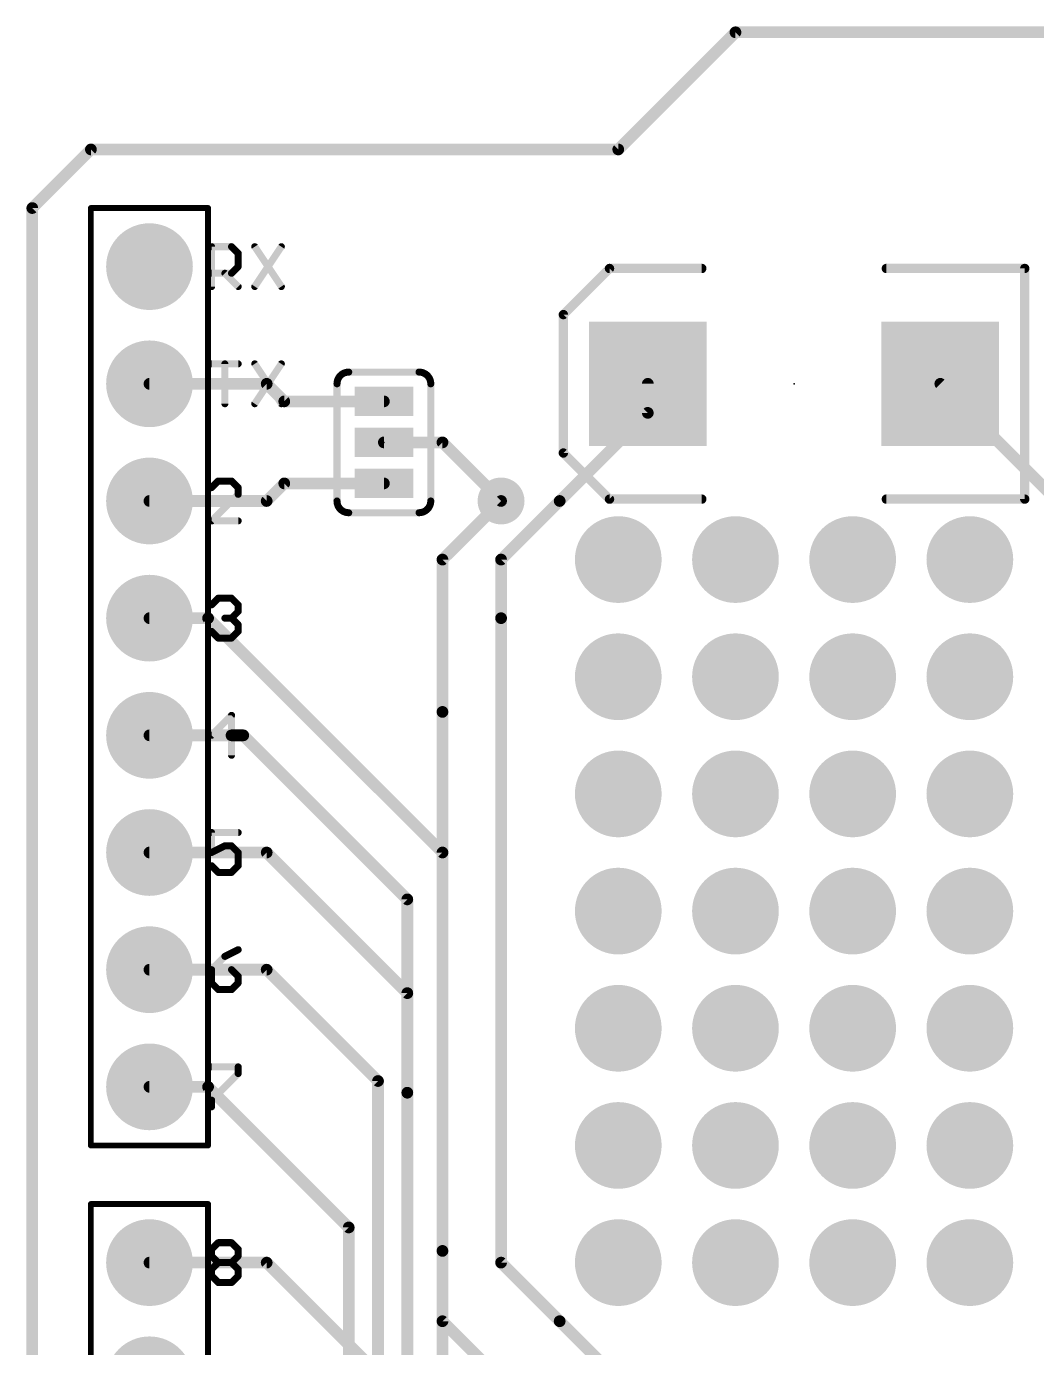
# Model space of a CAD drawing. Extents: x -0.1 to 53.5, y -15.6 to 62.5.
# Drawn here: x -0.13 to 21.77, y 31.18 to 59.82 of the extents above; entities that cross this region are included whole.
import ezdxf

# ---------------------------------------------------------------- set-up
doc = ezdxf.new("R2010")
doc.units = 0
for name, color, linetype in [('1', 12, 'CONTINUOUS'), ('16', 132, 'CONTINUOUS'), ('17', 110, 'CONTINUOUS'), ('18', 110, 'CONTINUOUS'), ('20', 53, 'CONTINUOUS'), ('21', 41, 'CONTINUOUS'), ('23', 53, 'CONTINUOUS'), ('51', 53, 'CONTINUOUS')]:
    doc.layers.add(name, color=color, linetype=linetype)

# ---------------------------------------------------------------- blocks, each defined once
blk = doc.blocks.new('RECT')
blk.add_solid([(-0.5, -0.5), (0.5, -0.5), (-0.5, 0.5), (0.5, 0.5)])
blk = doc.blocks.new('ROUNDP')
at = {"const_width": 0.5}
blk.add_lwpolyline([(0, -0.25, 1), (0, 0.25, 1), (0, -0.25)], format="xyb", dxfattribs=at)
blk = doc.blocks.new('ROUNDV')
at = {"const_width": 0.5}
blk.add_lwpolyline([(0, -0.25, 1), (0, 0.25, 1), (0, -0.25)], format="xyb", dxfattribs=at)

msp = doc.modelspace()

# ---------------------------------------------------------------- linework, layer by layer
at = {"layer": '1', "const_width": 0.254}
for points in [[(12.7, 57.15), (15.24, 59.69)], [(15.24, 59.69), (48.26, 59.69)], [(0, 55.88), (1.27, 57.15)], [(1.27, 57.15), (12.7, 57.15)], [(0, 2.54), (0, 55.88)], [(2.54, 52.07), (5.08, 52.07)], [(5.08, 52.07), (5.461, 51.689)], [(13.34, 51.44), (13.34, 52.07)], [(22.86, 48.89), (19.68, 52.07)], [(5.461, 51.689), (7.62, 51.689)], [(11.43, 49.53), (13.34, 51.44)], [(8.89, 50.8), (7.62, 50.8)], [(10.16, 49.53), (8.89, 50.8)], [(5.08, 49.53), (5.461, 49.911)], [(5.461, 49.911), (7.62, 49.911)], [(2.54, 49.53), (5.08, 49.53)], [(10.16, 48.26), (11.43, 49.53)], [(10.16, 46.99), (10.16, 48.26)], [(3.81, 46.99), (2.54, 46.99)], [(8.89, 41.91), (3.81, 46.99)], [(10.16, 33.02), (10.16, 46.99)], [(4.318, 44.45), (2.54, 44.45)], [(4.572, 44.45), (4.318, 44.45)], [(8.128, 40.894), (4.572, 44.45)], [(8.89, 33.274), (8.89, 41.91)], [(8.128, 36.703), (8.128, 40.894)], [(8.128, 30.988), (8.128, 36.703)], [(8.89, 31.75), (8.89, 33.274)], [(5.08, 33.02), (2.54, 33.02)], [(8.89, 29.21), (5.08, 33.02)], [(11.43, 31.75), (10.16, 33.02)], [(8.89, 31.75), (10.16, 30.48)], [(11.43, 31.75), (12.7, 30.48)]]:
    msp.add_lwpolyline(points, dxfattribs=at)
at = {"layer": '1', "const_width": 0.127}
for points in [[(15.24, 59.7535, 1), (15.24, 59.6265)], [(15.2849, 59.6451, 1), (15.1951, 59.7349)], [(1.27, 57.2135, 1), (1.27, 57.0865)], [(12.7, 57.0865, 1), (12.7, 57.2135)], [(1.3149, 57.1051, 1), (1.2251, 57.1949)], [(12.6551, 57.1949, 1), (12.7449, 57.1051)], [(0.0635, 55.88, 1), (-0.0635, 55.88)], [(-0.0449, 55.9249, 1), (0.0449, 55.8351)], [(2.54, 52.1335, 1), (2.54, 52.0065)], [(5.1249, 52.1149, 1), (5.0351, 52.0251)], [(5.08, 52.0065, 1), (5.08, 52.1335)], [(13.4035, 52.07, 1), (13.2765, 52.07)], [(19.7249, 52.1149, 1), (19.6351, 52.0251)], [(5.461, 51.7525, 1), (5.461, 51.6255)], [(5.4161, 51.6441, 1), (5.5059, 51.7339)], [(7.62, 51.6255, 1), (7.62, 51.7525)], [(13.3849, 51.3951, 1), (13.2951, 51.4849)], [(13.2765, 51.44, 1), (13.4035, 51.44)], [(7.62, 50.8635, 1), (7.62, 50.7365)], [(8.9349, 50.8449, 1), (8.8451, 50.7551)], [(8.89, 50.7365, 1), (8.89, 50.8635)], [(5.461, 49.9745, 1), (5.461, 49.8475)], [(5.5059, 49.8661, 1), (5.4161, 49.9559)], [(7.62, 49.8475, 1), (7.62, 49.9745)], [(2.54, 49.5935, 1), (2.54, 49.4665)], [(5.0351, 49.5749, 1), (5.1249, 49.4851)], [(5.08, 49.4665, 1), (5.08, 49.5935)], [(10.1151, 49.4851, 1), (10.2049, 49.5749)], [(11.3851, 49.5749, 1), (11.4749, 49.4851)], [(11.4749, 49.4851, 1), (11.3851, 49.5749)], [(10.2235, 48.26, 1), (10.0965, 48.26)], [(10.1151, 48.3049, 1), (10.2049, 48.2151)], [(2.54, 47.0535, 1), (2.54, 46.9265)], [(3.8549, 47.0349, 1), (3.7651, 46.9451)], [(3.81, 46.9265, 1), (3.81, 47.0535)], [(10.2235, 46.99, 1), (10.0965, 46.99)], [(10.0965, 46.99, 1), (10.2235, 46.99)], [(2.54, 44.5135, 1), (2.54, 44.3865)], [(4.318, 44.5135, 1), (4.318, 44.3865)], [(4.318, 44.3865, 1), (4.318, 44.5135)], [(4.6169, 44.4949, 1), (4.5271, 44.4051)], [(4.572, 44.3865, 1), (4.572, 44.5135)], [(8.9535, 41.91, 1), (8.8265, 41.91)], [(8.8451, 41.8651, 1), (8.9349, 41.9549)], [(8.1915, 40.894, 1), (8.0645, 40.894)], [(8.0831, 40.8491, 1), (8.1729, 40.9389)], [(8.1915, 36.703, 1), (8.0645, 36.703)], [(8.0645, 36.703, 1), (8.1915, 36.703)], [(8.9535, 33.274, 1), (8.8265, 33.274)], [(8.8265, 33.274, 1), (8.9535, 33.274)], [(2.54, 33.0835, 1), (2.54, 32.9565)], [(5.1249, 33.0649, 1), (5.0351, 32.9751)], [(5.08, 32.9565, 1), (5.08, 33.0835)], [(10.2049, 33.0649, 1), (10.1151, 32.9751)], [(10.0965, 33.02, 1), (10.2235, 33.02)], [(8.9349, 31.7949, 1), (8.8451, 31.7051)], [(8.8265, 31.75, 1), (8.9535, 31.75)], [(11.4749, 31.7949, 1), (11.3851, 31.7051)], [(11.3851, 31.7051, 1), (11.4749, 31.7949)]]:
    msp.add_lwpolyline(points, format="xyb", dxfattribs=at)
at = {"layer": '16', "const_width": 0.254}
for points in [[(12.7, 57.15), (15.24, 59.69)], [(15.24, 59.69), (48.26, 59.69)], [(0, 55.88), (1.27, 57.15)], [(1.27, 57.15), (12.7, 57.15)], [(0, 2.54), (0, 55.88)], [(8.89, 48.26), (10.16, 49.53)], [(8.89, 44.958), (8.89, 48.26)], [(8.89, 22.352), (8.89, 44.958)], [(5.08, 41.91), (2.54, 41.91)], [(8.128, 38.862), (5.08, 41.91)], [(5.08, 39.37), (2.54, 39.37)], [(7.493, 36.957), (5.08, 39.37)], [(8.128, 28.702), (8.128, 38.862)], [(3.81, 36.83), (2.54, 36.83)], [(6.858, 33.782), (3.81, 36.83)], [(7.493, 26.797), (7.493, 36.957)], [(6.858, 24.892), (6.858, 33.782)]]:
    msp.add_lwpolyline(points, dxfattribs=at)
at = {"layer": '16', "const_width": 0.127}
for points in [[(15.24, 59.7535, 1), (15.24, 59.6265)], [(15.2849, 59.6451, 1), (15.1951, 59.7349)], [(1.27, 57.2135, 1), (1.27, 57.0865)], [(12.7, 57.0865, 1), (12.7, 57.2135)], [(1.3149, 57.1051, 1), (1.2251, 57.1949)], [(12.6551, 57.1949, 1), (12.7449, 57.1051)], [(0.0635, 55.88, 1), (-0.0635, 55.88)], [(-0.0449, 55.9249, 1), (0.0449, 55.8351)], [(10.2049, 49.4851, 1), (10.1151, 49.5749)], [(8.9535, 48.26, 1), (8.8265, 48.26)], [(8.8451, 48.3049, 1), (8.9349, 48.2151)], [(8.9535, 44.958, 1), (8.8265, 44.958)], [(8.8265, 44.958, 1), (8.9535, 44.958)], [(2.54, 41.9735, 1), (2.54, 41.8465)], [(5.1249, 41.9549, 1), (5.0351, 41.8651)], [(5.08, 41.8465, 1), (5.08, 41.9735)], [(2.54, 39.4335, 1), (2.54, 39.3065)], [(5.1249, 39.4149, 1), (5.0351, 39.3251)], [(5.08, 39.3065, 1), (5.08, 39.4335)], [(8.1915, 38.862, 1), (8.0645, 38.862)], [(8.0831, 38.8171, 1), (8.1729, 38.9069)], [(2.54, 36.8935, 1), (2.54, 36.7665)], [(3.8549, 36.8749, 1), (3.7651, 36.7851)], [(3.81, 36.7665, 1), (3.81, 36.8935)], [(7.5565, 36.957, 1), (7.4295, 36.957)], [(7.4481, 36.9121, 1), (7.5379, 37.0019)], [(6.9215, 33.782, 1), (6.7945, 33.782)], [(6.8131, 33.7371, 1), (6.9029, 33.8269)]]:
    msp.add_lwpolyline(points, format="xyb", dxfattribs=at)
at = {"layer": '20', "const_width": 0.254}
for points in [[(12.7, 57.15), (15.24, 59.69)], [(15.24, 59.69), (48.26, 59.69)], [(0, 55.88), (1.27, 57.15)], [(1.27, 57.15), (12.7, 57.15)], [(0, 2.54), (0, 55.88)]]:
    msp.add_lwpolyline(points, dxfattribs=at)
at = {"layer": '20', "const_width": 0.127}
for points in [[(15.24, 59.7535, 1), (15.24, 59.6265)], [(15.2849, 59.6451, 1), (15.1951, 59.7349)], [(1.27, 57.2135, 1), (1.27, 57.0865)], [(12.7, 57.0865, 1), (12.7, 57.2135)], [(1.3149, 57.1051, 1), (1.2251, 57.1949)], [(12.6551, 57.1949, 1), (12.7449, 57.1051)], [(0.0635, 55.88, 1), (-0.0635, 55.88)], [(-0.0449, 55.9249, 1), (0.0449, 55.8351)]]:
    msp.add_lwpolyline(points, format="xyb", dxfattribs=at)
at = {"layer": '21'}
for points, const_width in [([(1.27, 57.15), (12.7, 57.15)], 0.254), ([(3.8862, 54.1782), (3.8862, 55.0425)], 0.1524), ([(3.8862, 55.0425), (4.3184, 55.0425)], 0.1524), ([(4.3184, 55.0425), (4.4624, 54.8985)], 0.1524), ([(4.8217, 55.0425), (5.3979, 54.1782)], 0.1524), ([(5.3979, 55.0425), (4.8217, 54.1782)], 0.1524), ([(4.4624, 54.8985), (4.4624, 54.6104)], 0.1524), ([(4.3184, 54.4663), (3.8862, 54.4663)], 0.1524), ([(4.1743, 54.4663), (4.4624, 54.1782)], 0.1524), ([(4.4624, 54.6104), (4.3184, 54.4663)], 0.1524), ([(11.51, 53.57), (12.51, 54.57)], 0.2032), ([(12.51, 54.57), (14.51, 54.57)], 0.2032), ([(21.51, 54.57), (18.51, 54.57)], 0.2032), ([(21.51, 49.57), (21.51, 54.57)], 0.2032), ([(11.51, 50.57), (11.51, 53.57)], 0.2032), ([(3.8862, 52.5025), (4.4624, 52.5025)], 0.1524), ([(4.1743, 51.6382), (4.1743, 52.5025)], 0.1524), ([(4.8217, 52.5025), (5.3979, 51.6382)], 0.1524), ([(5.3979, 52.5025), (4.8217, 51.6382)], 0.1524), ([(6.604, 49.53), (6.604, 52.07)], 0.1524), ([(6.858, 52.324), (8.382, 52.324)], 0.1524), ([(8.636, 52.07), (8.636, 49.53)], 0.1524), ([(12.51, 49.57), (11.51, 50.57)], 0.2032), ([(4.0303, 49.9625), (3.8862, 49.8185)], 0.1524), ([(4.3184, 49.9625), (4.0303, 49.9625)], 0.1524), ([(4.4624, 49.8185), (4.3184, 49.9625)], 0.1524), ([(4.4624, 49.6744), (4.4624, 49.8185)], 0.1524), ([(3.8862, 49.0982), (4.4624, 49.6744)], 0.1524), ([(14.51, 49.57), (12.51, 49.57)], 0.2032), ([(21.51, 49.57), (18.51, 49.57)], 0.2032), ([(6.858, 49.276), (8.382, 49.276)], 0.1524), ([(4.4624, 49.0982), (3.8862, 49.0982)], 0.1524), ([(3.8862, 47.2785), (4.0303, 47.4225)], 0.1524), ([(4.0303, 47.4225), (4.3184, 47.4225)], 0.1524), ([(4.3184, 47.4225), (4.4624, 47.2785)], 0.1524), ([(4.4624, 47.2785), (4.4624, 47.1344)], 0.1524), ([(4.3184, 46.9904), (4.1743, 46.9904)], 0.1524), ([(4.4624, 47.1344), (4.3184, 46.9904)], 0.1524), ([(4.3184, 46.9904), (4.4624, 46.8463)], 0.1524), ([(4.0303, 46.5582), (3.8862, 46.7023)], 0.1524), ([(4.4624, 46.7023), (4.3184, 46.5582)], 0.1524), ([(4.4624, 46.8463), (4.4624, 46.7023)], 0.1524), ([(4.3184, 46.5582), (4.0303, 46.5582)], 0.1524), ([(4.3184, 44.8825), (3.8862, 44.4504)], 0.1524), ([(4.3184, 44.0182), (4.3184, 44.8825)], 0.1524), ([(3.8862, 44.4504), (4.4624, 44.4504)], 0.1524), ([(4.4624, 42.3425), (3.8862, 42.3425)], 0.1524), ([(3.8862, 42.3425), (3.8862, 41.9104)], 0.1524), ([(3.8862, 41.9104), (4.1743, 42.0544)], 0.1524), ([(4.1743, 42.0544), (4.3184, 42.0544)], 0.1524), ([(4.3184, 42.0544), (4.4624, 41.9104)], 0.1524), ([(4.4624, 41.9104), (4.4624, 41.6223)], 0.1524), ([(4.0303, 41.4782), (3.8862, 41.6223)], 0.1524), ([(4.3184, 41.4782), (4.0303, 41.4782)], 0.1524), ([(4.4624, 41.6223), (4.3184, 41.4782)], 0.1524), ([(4.4624, 39.8025), (4.1743, 39.6585)], 0.1524), ([(4.1743, 39.6585), (3.8862, 39.3704)], 0.1524), ([(3.8862, 39.3704), (3.8862, 39.0823)], 0.1524), ([(4.3184, 39.3704), (3.8862, 39.3704)], 0.1524), ([(4.4624, 39.2263), (4.3184, 39.3704)], 0.1524), ([(4.4624, 39.0823), (4.4624, 39.2263)], 0.1524), ([(3.8862, 39.0823), (4.0303, 38.9382)], 0.1524), ([(4.0303, 38.9382), (4.3184, 38.9382)], 0.1524), ([(4.3184, 38.9382), (4.4624, 39.0823)], 0.1524), ([(3.8862, 37.2625), (4.4624, 37.2625)], 0.1524), ([(4.4624, 37.2625), (4.4624, 37.1185)], 0.1524), ([(4.4624, 37.1185), (3.8862, 36.5423)], 0.1524), ([(3.8862, 36.5423), (3.8862, 36.3982)], 0.1524), ([(3.8862, 33.3085), (4.0303, 33.4525)], 0.1524), ([(4.0303, 33.4525), (4.3184, 33.4525)], 0.1524), ([(4.3184, 33.4525), (4.4624, 33.3085)], 0.1524), ([(3.8862, 33.1644), (3.8862, 33.3085)], 0.1524), ([(4.0303, 33.0204), (3.8862, 33.1644)], 0.1524), ([(4.4624, 33.1644), (4.3184, 33.0204)], 0.1524), ([(4.4624, 33.3085), (4.4624, 33.1644)], 0.1524), ([(3.8862, 32.8763), (4.0303, 33.0204)], 0.1524), ([(3.8862, 32.7323), (3.8862, 32.8763)], 0.1524), ([(4.0303, 33.0204), (4.3184, 33.0204)], 0.1524), ([(4.3184, 33.0204), (4.4624, 32.8763)], 0.1524), ([(4.4624, 32.8763), (4.4624, 32.7323)], 0.1524), ([(4.0303, 32.5882), (3.8862, 32.7323)], 0.1524), ([(4.3184, 32.5882), (4.0303, 32.5882)], 0.1524), ([(4.4624, 32.7323), (4.3184, 32.5882)], 0.1524)]:
    msp.add_lwpolyline(points, dxfattribs=dict(at, const_width=const_width))
for points, const_width in [([(1.27, 57.2135, 1), (1.27, 57.0865)], 0.127), ([(12.7, 57.0865, 1), (12.7, 57.2135)], 0.127), ([(3.9243, 55.0425, 1), (3.8481, 55.0425)], 0.0762), ([(3.8862, 55.0806, 1), (3.8862, 55.0044)], 0.0762), ([(4.3453, 55.0695, 1), (4.2914, 55.0156)], 0.0762), ([(4.3184, 55.0044, 1), (4.3184, 55.0806)], 0.0762), ([(4.8534, 55.0637, 1), (4.79, 55.0214)], 0.0762), ([(5.4296, 55.0214, 1), (5.3662, 55.0637)], 0.0762), ([(4.5005, 54.8985, 1), (4.4243, 54.8985)], 0.0762), ([(4.4355, 54.8715, 1), (4.4894, 54.9254)], 0.0762), ([(3.8862, 54.5044, 1), (3.8862, 54.4282)], 0.0762), ([(4.2013, 54.4933, 1), (4.1474, 54.4394)], 0.0762), ([(4.2914, 54.4933, 1), (4.3453, 54.4394)], 0.0762), ([(4.3184, 54.4282, 1), (4.3184, 54.5044)], 0.0762), ([(4.4243, 54.6104, 1), (4.5005, 54.6104)], 0.0762), ([(4.4894, 54.5834, 1), (4.4355, 54.6373)], 0.0762), ([(12.51, 54.6208, 1), (12.51, 54.5192)], 0.1016), ([(12.5459, 54.5341, 1), (12.4741, 54.6059)], 0.1016), ([(14.51, 54.5192, 1), (14.51, 54.6208)], 0.1016), ([(18.51, 54.6208, 1), (18.51, 54.5192)], 0.1016), ([(21.5608, 54.57, 1), (21.4592, 54.57)], 0.1016), ([(21.51, 54.5192, 1), (21.51, 54.6208)], 0.1016), ([(3.8481, 54.1782, 1), (3.9243, 54.1782)], 0.0762), ([(4.4355, 54.1513, 1), (4.4894, 54.2051)], 0.0762), ([(4.79, 54.1993, 1), (4.8534, 54.1571)], 0.0762), ([(5.3662, 54.1571, 1), (5.4296, 54.1993)], 0.0762), ([(11.5608, 53.57, 1), (11.4592, 53.57)], 0.1016), ([(11.4741, 53.6059, 1), (11.5459, 53.5341)], 0.1016), ([(3.8862, 52.5406, 1), (3.8862, 52.4644)], 0.0762), ([(4.2124, 52.5025, 1), (4.1362, 52.5025)], 0.0762), ([(4.4624, 52.4644, 1), (4.4624, 52.5406)], 0.0762), ([(4.8534, 52.5237, 1), (4.79, 52.4814)], 0.0762), ([(5.4296, 52.4814, 1), (5.3662, 52.5237)], 0.0762), ([(6.858, 52.324, 0.4142), (6.604, 52.07)], 0.1524), ([(6.6421, 52.07, 1), (6.5659, 52.07)], 0.0762), ([(6.858, 52.3621, 1), (6.858, 52.2859)], 0.0762), ([(6.858, 52.2859, 1), (6.858, 52.3621)], 0.0762), ([(8.636, 52.07, 0.4142), (8.382, 52.324)], 0.1524), ([(8.382, 52.3621, 1), (8.382, 52.2859)], 0.0762), ([(8.382, 52.2859, 1), (8.382, 52.3621)], 0.0762), ([(8.6741, 52.07, 1), (8.5979, 52.07)], 0.0762), ([(6.5659, 52.07, 1), (6.6421, 52.07)], 0.0762), ([(8.5979, 52.07, 1), (8.6741, 52.07)], 0.0762), ([(4.1362, 51.6382, 1), (4.2124, 51.6382)], 0.0762), ([(4.79, 51.6593, 1), (4.8534, 51.6171)], 0.0762), ([(5.3662, 51.6171, 1), (5.4296, 51.6593)], 0.0762), ([(11.5459, 50.6059, 1), (11.4741, 50.5341)], 0.1016), ([(11.4592, 50.57, 1), (11.5608, 50.57)], 0.1016), ([(3.8593, 49.8454, 1), (3.9131, 49.7915)], 0.0762), ([(4.0303, 50.0006, 1), (4.0303, 49.9244)], 0.0762), ([(4.0572, 49.9356, 1), (4.0033, 49.9895)], 0.0762), ([(4.3453, 49.9895, 1), (4.2914, 49.9356)], 0.0762), ([(4.3184, 49.9244, 1), (4.3184, 50.0006)], 0.0762), ([(4.5005, 49.8185, 1), (4.4243, 49.8185)], 0.0762), ([(4.4355, 49.7915, 1), (4.4894, 49.8454)], 0.0762), ([(4.4243, 49.6744, 1), (4.5005, 49.6744)], 0.0762), ([(4.4894, 49.6475, 1), (4.4355, 49.7014)], 0.0762), ([(6.604, 49.53, 0.4142), (6.858, 49.276)], 0.1524), ([(6.6421, 49.53, 1), (6.5659, 49.53)], 0.0762), ([(6.5659, 49.53, 1), (6.6421, 49.53)], 0.0762), ([(8.382, 49.276, 0.4142), (8.636, 49.53)], 0.1524), ([(8.6741, 49.53, 1), (8.5979, 49.53)], 0.0762), ([(8.5979, 49.53, 1), (8.6741, 49.53)], 0.0762), ([(12.51, 49.6208, 1), (12.51, 49.5192)], 0.1016), ([(12.4741, 49.5341, 1), (12.5459, 49.6059)], 0.1016), ([(14.51, 49.5192, 1), (14.51, 49.6208)], 0.1016), ([(18.51, 49.6208, 1), (18.51, 49.5192)], 0.1016), ([(21.4592, 49.57, 1), (21.5608, 49.57)], 0.1016), ([(21.51, 49.5192, 1), (21.51, 49.6208)], 0.1016), ([(6.858, 49.3141, 1), (6.858, 49.2379)], 0.0762), ([(6.858, 49.2379, 1), (6.858, 49.3141)], 0.0762), ([(8.382, 49.3141, 1), (8.382, 49.2379)], 0.0762), ([(8.382, 49.2379, 1), (8.382, 49.3141)], 0.0762), ([(3.8862, 49.1363, 1), (3.8862, 49.0601)], 0.0762), ([(3.8593, 49.1251, 1), (3.9131, 49.0713)], 0.0762), ([(4.4624, 49.0601, 1), (4.4624, 49.1363)], 0.0762), ([(3.8593, 47.3054, 1), (3.9131, 47.2515)], 0.0762), ([(4.0303, 47.4606, 1), (4.0303, 47.3844)], 0.0762), ([(4.0572, 47.3956, 1), (4.0033, 47.4495)], 0.0762), ([(4.3453, 47.4495, 1), (4.2914, 47.3956)], 0.0762), ([(4.3184, 47.3844, 1), (4.3184, 47.4606)], 0.0762), ([(4.5005, 47.2785, 1), (4.4243, 47.2785)], 0.0762), ([(4.4355, 47.2515, 1), (4.4894, 47.3054)], 0.0762), ([(4.1743, 47.0285, 1), (4.1743, 46.9523)], 0.0762), ([(4.3453, 47.0173, 1), (4.2914, 46.9634)], 0.0762), ([(4.2914, 47.0173, 1), (4.3453, 46.9634)], 0.0762), ([(4.3184, 46.9523, 1), (4.3184, 47.0285)], 0.0762), ([(4.4243, 47.1344, 1), (4.5005, 47.1344)], 0.0762), ([(4.4894, 47.1075, 1), (4.4355, 47.1614)], 0.0762), ([(3.9131, 46.7292, 1), (3.8593, 46.6753)], 0.0762), ([(4.5005, 46.8463, 1), (4.4243, 46.8463)], 0.0762), ([(4.4243, 46.7023, 1), (4.5005, 46.7023)], 0.0762), ([(4.4355, 46.8194, 1), (4.4894, 46.8733)], 0.0762), ([(4.4894, 46.6753, 1), (4.4355, 46.7292)], 0.0762), ([(4.0303, 46.5963, 1), (4.0303, 46.5201)], 0.0762), ([(4.0033, 46.5313, 1), (4.0572, 46.5851)], 0.0762), ([(4.2914, 46.5851, 1), (4.3453, 46.5313)], 0.0762), ([(4.3184, 46.5201, 1), (4.3184, 46.5963)], 0.0762), ([(4.3565, 44.8825, 1), (4.2803, 44.8825)], 0.0762), ([(4.3453, 44.8556, 1), (4.2914, 44.9095)], 0.0762), ([(3.8862, 44.4885, 1), (3.8862, 44.4123)], 0.0762), ([(3.8593, 44.4773, 1), (3.9131, 44.4234)], 0.0762), ([(4.4624, 44.4123, 1), (4.4624, 44.4885)], 0.0762), ([(4.2803, 44.0182, 1), (4.3565, 44.0182)], 0.0762), ([(3.8862, 42.3806, 1), (3.8862, 42.3044)], 0.0762), ([(3.9243, 42.3425, 1), (3.8481, 42.3425)], 0.0762), ([(4.4624, 42.3044, 1), (4.4624, 42.3806)], 0.0762), ([(4.1743, 42.0925, 1), (4.1743, 42.0163)], 0.0762), ([(4.1914, 42.0203, 1), (4.1573, 42.0885)], 0.0762), ([(4.3453, 42.0814, 1), (4.2914, 42.0275)], 0.0762), ([(4.3184, 42.0163, 1), (4.3184, 42.0925)], 0.0762), ([(3.8692, 41.9444, 1), (3.9032, 41.8763)], 0.0762), ([(3.8481, 41.9104, 1), (3.9243, 41.9104)], 0.0762), ([(4.5005, 41.9104, 1), (4.4243, 41.9104)], 0.0762), ([(4.4355, 41.8834, 1), (4.4894, 41.9373)], 0.0762), ([(3.9131, 41.6492, 1), (3.8593, 41.5953)], 0.0762), ([(4.0303, 41.5163, 1), (4.0303, 41.4401)], 0.0762), ([(4.0033, 41.4513, 1), (4.0572, 41.5051)], 0.0762), ([(4.2914, 41.5051, 1), (4.3453, 41.4513)], 0.0762), ([(4.3184, 41.4401, 1), (4.3184, 41.5163)], 0.0762), ([(4.4243, 41.6223, 1), (4.5005, 41.6223)], 0.0762), ([(4.4894, 41.5953, 1), (4.4355, 41.6492)], 0.0762), ([(4.4795, 39.7685, 1), (4.4454, 39.8366)], 0.0762), ([(4.1573, 39.6926, 1), (4.1914, 39.6244)], 0.0762), ([(4.2013, 39.6315, 1), (4.1474, 39.6854)], 0.0762), ([(3.9243, 39.3704, 1), (3.8481, 39.3704)], 0.0762), ([(3.8862, 39.4085, 1), (3.8862, 39.3323)], 0.0762), ([(3.8593, 39.3973, 1), (3.9131, 39.3434)], 0.0762), ([(4.3453, 39.3973, 1), (4.2914, 39.3434)], 0.0762), ([(4.3184, 39.3323, 1), (4.3184, 39.4085)], 0.0762), ([(4.5005, 39.2263, 1), (4.4243, 39.2263)], 0.0762), ([(4.4355, 39.1994, 1), (4.4894, 39.2533)], 0.0762), ([(3.9131, 39.1092, 1), (3.8593, 39.0553)], 0.0762), ([(3.8481, 39.0823, 1), (3.9243, 39.0823)], 0.0762), ([(4.0303, 38.9763, 1), (4.0303, 38.9001)], 0.0762), ([(4.0033, 38.9113, 1), (4.0572, 38.9651)], 0.0762), ([(4.2914, 38.9651, 1), (4.3453, 38.9113)], 0.0762), ([(4.3184, 38.9001, 1), (4.3184, 38.9763)], 0.0762), ([(4.4243, 39.0823, 1), (4.5005, 39.0823)], 0.0762), ([(4.4894, 39.0553, 1), (4.4355, 39.1092)], 0.0762), ([(3.8862, 37.3006, 1), (3.8862, 37.2244)], 0.0762), ([(4.5005, 37.2625, 1), (4.4243, 37.2625)], 0.0762), ([(4.4624, 37.2244, 1), (4.4624, 37.3006)], 0.0762), ([(4.4243, 37.1185, 1), (4.5005, 37.1185)], 0.0762), ([(4.4894, 37.0915, 1), (4.4355, 37.1454)], 0.0762), ([(3.9243, 36.5423, 1), (3.8481, 36.5423)], 0.0762), ([(3.8593, 36.5692, 1), (3.9131, 36.5153)], 0.0762), ([(3.8481, 36.3982, 1), (3.9243, 36.3982)], 0.0762), ([(4.0303, 33.4906, 1), (4.0303, 33.4144)], 0.0762), ([(4.0572, 33.4256, 1), (4.0033, 33.4795)], 0.0762), ([(4.3453, 33.4795, 1), (4.2914, 33.4256)], 0.0762), ([(4.3184, 33.4144, 1), (4.3184, 33.4906)], 0.0762), ([(3.9243, 33.3085, 1), (3.8481, 33.3085)], 0.0762), ([(3.8593, 33.3354, 1), (3.9131, 33.2815)], 0.0762), ([(3.9131, 33.1914, 1), (3.8593, 33.1375)], 0.0762), ([(4.5005, 33.3085, 1), (4.4243, 33.3085)], 0.0762), ([(4.4355, 33.2815, 1), (4.4894, 33.3354)], 0.0762), ([(4.4894, 33.1375, 1), (4.4355, 33.1914)], 0.0762), ([(3.8481, 33.1644, 1), (3.9243, 33.1644)], 0.0762), ([(3.9243, 32.8763, 1), (3.8481, 32.8763)], 0.0762), ([(3.8593, 32.9033, 1), (3.9131, 32.8494)], 0.0762), ([(4.0303, 33.0585, 1), (4.0303, 32.9823)], 0.0762), ([(4.0572, 32.9934, 1), (4.0033, 33.0473)], 0.0762), ([(4.0033, 32.9934, 1), (4.0572, 33.0473)], 0.0762), ([(4.3453, 33.0473, 1), (4.2914, 32.9934)], 0.0762), ([(4.2914, 33.0473, 1), (4.3453, 32.9934)], 0.0762), ([(4.3184, 32.9823, 1), (4.3184, 33.0585)], 0.0762), ([(4.4243, 33.1644, 1), (4.5005, 33.1644)], 0.0762), ([(4.5005, 32.8763, 1), (4.4243, 32.8763)], 0.0762), ([(4.4355, 32.8494, 1), (4.4894, 32.9033)], 0.0762), ([(3.9131, 32.7592, 1), (3.8593, 32.7053)], 0.0762), ([(3.8481, 32.7323, 1), (3.9243, 32.7323)], 0.0762), ([(4.0303, 32.6263, 1), (4.0303, 32.5501)], 0.0762), ([(4.0033, 32.5613, 1), (4.0572, 32.6151)], 0.0762), ([(4.2914, 32.6151, 1), (4.3453, 32.5613)], 0.0762), ([(4.3184, 32.5501, 1), (4.3184, 32.6263)], 0.0762), ([(4.4243, 32.7323, 1), (4.5005, 32.7323)], 0.0762), ([(4.4894, 32.7053, 1), (4.4355, 32.7592)], 0.0762)]:
    msp.add_lwpolyline(points, format="xyb", dxfattribs=dict(at, const_width=const_width))
at = {"layer": '23'}
for p in [(16.51, 52.07), (7.62, 50.8)]:
    msp.add_point(p, dxfattribs=at)
at = {"layer": '51'}
for points, const_width in [([(15.24, 59.69), (12.7, 57.15)], 0.254), ([(48.26, 59.69), (15.24, 59.69)], 0.254), ([(1.27, 57.15), (0, 55.88)], 0.254), ([(12.7, 57.15), (1.27, 57.15)], 0.254), ([(0, 55.88), (0, 2.54)], 0.254), ([(1.27, 55.88), (3.81, 55.88)], 0.127), ([(1.27, 35.56), (1.27, 55.88)], 0.127), ([(3.81, 55.88), (3.81, 35.56)], 0.127), ([(3.81, 35.56), (1.27, 35.56)], 0.127), ([(1.27, 34.29), (3.81, 34.29)], 0.127), ([(1.27, 13.97), (1.27, 34.29)], 0.127), ([(3.81, 34.29), (3.81, 13.97)], 0.127)]:
    msp.add_lwpolyline(points, dxfattribs=dict(at, const_width=const_width))
for points, const_width in [([(15.24, 59.7535, 1), (15.24, 59.6265)], 0.127), ([(15.2849, 59.6451, 1), (15.1951, 59.7349)], 0.127), ([(1.27, 57.2135, 1), (1.27, 57.0865)], 0.127), ([(12.7, 57.0865, 1), (12.7, 57.2135)], 0.127), ([(1.3149, 57.1051, 1), (1.2251, 57.1949)], 0.127), ([(12.6551, 57.1949, 1), (12.7449, 57.1051)], 0.127), ([(0.0635, 55.88, 1), (-0.0635, 55.88)], 0.127), ([(-0.0449, 55.9249, 1), (0.0449, 55.8351)], 0.127), ([(1.27, 55.9118, 1), (1.27, 55.8483)], 0.0635), ([(1.3017, 55.88, 1), (1.2383, 55.88)], 0.0635), ([(3.8418, 55.88, 1), (3.7782, 55.88)], 0.0635), ([(3.81, 55.8483, 1), (3.81, 55.9118)], 0.0635), ([(1.27, 35.5918, 1), (1.27, 35.5282)], 0.0635), ([(1.2383, 35.56, 1), (1.3017, 35.56)], 0.0635), ([(3.7782, 35.56, 1), (3.8418, 35.56)], 0.0635), ([(3.81, 35.5282, 1), (3.81, 35.5918)], 0.0635), ([(1.27, 34.3218, 1), (1.27, 34.2582)], 0.0635), ([(1.3017, 34.29, 1), (1.2383, 34.29)], 0.0635), ([(3.8418, 34.29, 1), (3.7782, 34.29)], 0.0635), ([(3.81, 34.2582, 1), (3.81, 34.3218)], 0.0635)]:
    msp.add_lwpolyline(points, format="xyb", dxfattribs=dict(at, const_width=const_width))

# ---------------------------------------------------------------- block references
at = {"layer": '1', "xscale": 2.55, "yscale": 2.7}
for p in [(13.34, 52.07), (19.68, 52.07)]:
    msp.add_blockref('RECT', p, dxfattribs=at)
at = {"layer": '1', "xscale": 0.635, "yscale": 1.27, "rotation": 270}
for p in [(7.62, 51.689), (7.62, 50.8), (7.62, 49.911)]:
    msp.add_blockref('RECT', p, dxfattribs=at)
at = {"layer": '17', "xscale": 1.8796, "yscale": 1.8796, "rotation": 90}
for p in [(2.54, 54.61), (2.54, 54.61), (2.54, 52.07), (2.54, 52.07), (2.54, 49.53), (2.54, 49.53), (2.54, 46.99), (2.54, 46.99), (2.54, 44.45), (2.54, 44.45), (2.54, 41.91), (2.54, 41.91), (2.54, 39.37), (2.54, 39.37), (2.54, 36.83), (2.54, 36.83), (2.54, 33.02), (2.54, 33.02), (2.54, 30.48), (2.54, 30.48)]:
    msp.add_blockref('ROUNDP', p, dxfattribs=at)
at = {"layer": '18'}
for p, xscale, yscale in [((10.16, 49.53), 1.016, 1.016), ((10.16, 49.53), 1.016, 1.016), ((12.7, 48.26), 1.8796, 1.8796), ((12.7, 48.26), 1.8796, 1.8796), ((15.24, 48.26), 1.8796, 1.8796), ((15.24, 48.26), 1.8796, 1.8796), ((17.78, 48.26), 1.8796, 1.8796), ((17.78, 48.26), 1.8796, 1.8796), ((20.32, 48.26), 1.8796, 1.8796), ((20.32, 48.26), 1.8796, 1.8796), ((12.7, 45.72), 1.8796, 1.8796), ((12.7, 45.72), 1.8796, 1.8796), ((15.24, 45.72), 1.8796, 1.8796), ((15.24, 45.72), 1.8796, 1.8796), ((17.78, 45.72), 1.8796, 1.8796), ((17.78, 45.72), 1.8796, 1.8796), ((20.32, 45.72), 1.8796, 1.8796), ((20.32, 45.72), 1.8796, 1.8796), ((12.7, 43.18), 1.8796, 1.8796), ((12.7, 43.18), 1.8796, 1.8796), ((15.24, 43.18), 1.8796, 1.8796), ((15.24, 43.18), 1.8796, 1.8796), ((17.78, 43.18), 1.8796, 1.8796), ((17.78, 43.18), 1.8796, 1.8796), ((20.32, 43.18), 1.8796, 1.8796), ((20.32, 43.18), 1.8796, 1.8796), ((12.7, 40.64), 1.8796, 1.8796), ((12.7, 40.64), 1.8796, 1.8796), ((15.24, 40.64), 1.8796, 1.8796), ((15.24, 40.64), 1.8796, 1.8796), ((17.78, 40.64), 1.8796, 1.8796), ((17.78, 40.64), 1.8796, 1.8796), ((20.32, 40.64), 1.8796, 1.8796), ((20.32, 40.64), 1.8796, 1.8796), ((12.7, 38.1), 1.8796, 1.8796), ((12.7, 38.1), 1.8796, 1.8796), ((15.24, 38.1), 1.8796, 1.8796), ((15.24, 38.1), 1.8796, 1.8796), ((17.78, 38.1), 1.8796, 1.8796), ((17.78, 38.1), 1.8796, 1.8796), ((20.32, 38.1), 1.8796, 1.8796), ((20.32, 38.1), 1.8796, 1.8796), ((12.7, 35.56), 1.8796, 1.8796), ((12.7, 35.56), 1.8796, 1.8796), ((15.24, 35.56), 1.8796, 1.8796), ((15.24, 35.56), 1.8796, 1.8796), ((17.78, 35.56), 1.8796, 1.8796), ((17.78, 35.56), 1.8796, 1.8796), ((20.32, 35.56), 1.8796, 1.8796), ((20.32, 35.56), 1.8796, 1.8796), ((12.7, 33.02), 1.8796, 1.8796), ((12.7, 33.02), 1.8796, 1.8796), ((15.24, 33.02), 1.8796, 1.8796), ((15.24, 33.02), 1.8796, 1.8796), ((17.78, 33.02), 1.8796, 1.8796), ((17.78, 33.02), 1.8796, 1.8796), ((20.32, 33.02), 1.8796, 1.8796), ((20.32, 33.02), 1.8796, 1.8796)]:
    msp.add_blockref('ROUNDV', p, dxfattribs=dict(at, xscale=xscale, yscale=yscale))

doc.saveas('drawing.dxf')
